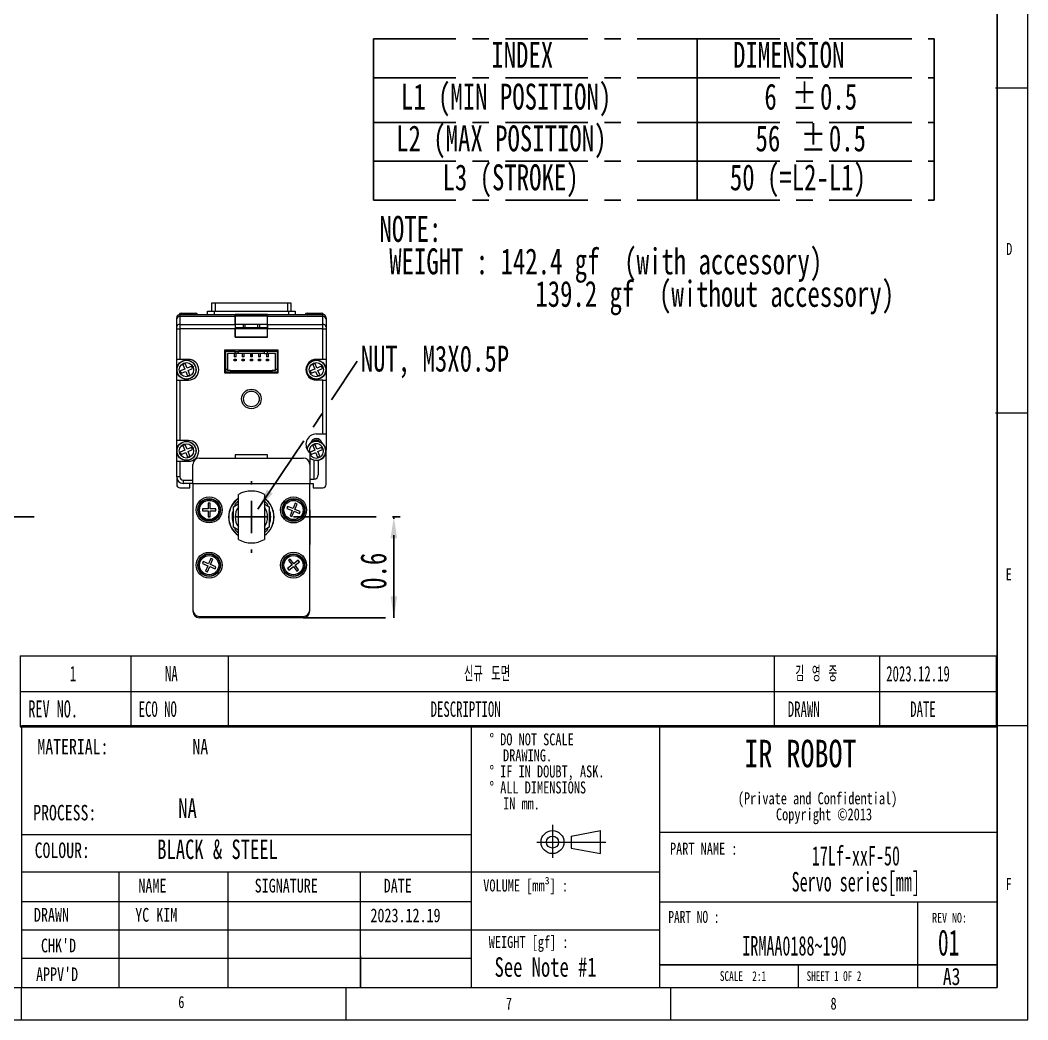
# Model space of a CAD drawing. Header units: inches. Extents: x 0.2 to 16.3, y 0.2 to 11.5.
# Drawn here: x 10.23 to 16.34, y 0.2 to 6.26 of the extents above; entities that cross this region are included whole.
import ezdxf

# ---------------------------------------------------------------- set-up
doc = ezdxf.new("R2010")
doc.units = ezdxf.units.IN
doc.header["$MEASUREMENT"] = 0
doc.linetypes.add('CENTERX2', pattern=[0.8, 0.5, -0.1, 0.1, -0.1])
doc.layers.add('CENTER_LINE', color=7, linetype='CENTERX2')
doc.layers.add('NOTES', color=7, linetype='Continuous')
doc.styles.add('SLDTEXTSTYLE0', font='TXT', dxfattribs={"width": 0.7})
doc.styles.add('SLDTEXTSTYLE2', font='TXT', dxfattribs={"width": 0.75})
doc.styles.add('SLDTEXTSTYLE3', font='TXT', dxfattribs={"width": 0.6875})
doc.styles.add('SLDTEXTSTYLE4', font='TXT', dxfattribs={"width": 0.605})
doc.styles.add('SLDTEXTSTYLE5', font='TXT', dxfattribs={"width": 0.694444})
doc.styles.add('SLDTEXTSTYLE6', font='TXT', dxfattribs={"width": 0.605, "bigfont": 'bigfont'})
doc.styles.add('SLDTEXTSTYLE7', font='TXT', dxfattribs={"width": 0.563, "bigfont": 'bigfont'})
doc.dimstyles.new('SLDDIMSTYLE3', dxfattribs={"dimtxt": 0.15748, "dimasz": 0.13, "dimexe": 0, "dimexo": 0.0625, "dimgap": 0.03937, "dimtad": 1, "dimdec": 1, "dimrnd": 1e-09, "dimdsep": 46, "dimtxsty": 'SLDTEXTSTYLE0', "dimsah": 1, "dimcen": 0.09, "dimadec": 0, "dimazin": 2, "dimtfac": 1, "dimtdec": 1, "dimtofl": 0, "dimtmove": 0, "dimatfit": 3, "dimfxl": 1, "dimfrac": 2, "dimtolj": 1, "dimtzin": 12, "dimarcsym": 0})
doc.dimstyles.new('SLDDIMSTYLE9', dxfattribs={"dimtxt": 0.18, "dimasz": 0.13, "dimexe": 0, "dimexo": 0.0625, "dimgap": 0, "dimtad": 0, "dimtih": 1, "dimtoh": 1, "dimdec": 0, "dimrnd": 1e-09, "dimzin": 0, "dimdsep": 46, "dimtxsty": 'Standard', "dimsah": 1, "dimcen": 0.09, "dimadec": 0, "dimazin": 0, "dimtfac": 0.13, "dimtdec": 0, "dimtofl": 0, "dimtmove": 0, "dimatfit": 3, "dimfxl": 1, "dimfrac": 2, "dimtolj": 1, "dimtzin": 0, "dimarcsym": 0})

# ---------------------------------------------------------------- blocks, each defined once
blk = doc.blocks.new('SW_NOTE_0')
at = {"layer": 'CENTER_LINE', "color": 0, "char_height": 0.15748, "attachment_point": 1, "style": 'SLDTEXTSTYLE0'}
for s, insert in [('NOTE:', (0.0591, 0.203)), ('WEIGHT : 142.4 gf  (with accessory)', (0.1181, 0.0062)), ('139.2 gf  (without accessory)', (1.0039, -0.1907))]:
    blk.add_mtext(s, dxfattribs=dict(at, insert=insert))
blk = doc.blocks.new('SW_NOTE_0_2')
at = {"color": 0, "linetype": 'Continuous', "lineweight": 0, "char_height": 0.072917, "attachment_point": 2, "style": 'SLDTEXTSTYLE2'}
for s, insert in [('(Private and Confidential)', (0.6061, 0.094)), ('Copyright ©2013', (0.6452, -0.0032))]:
    blk.add_mtext(s, dxfattribs=dict(at, insert=insert))
blk = doc.blocks.new('SW_NOTE_0_3')
at = {"color": 0, "linetype": 'Continuous', "lineweight": 0, "char_height": 0.11811, "attachment_point": 2, "style": 'SLDTEXTSTYLE4'}
for s, insert in [('17Lf-xxF-50', (0.4263, 0.1523)), ('Servo series[mm]', (0.4254, -0.0052))]:
    blk.add_mtext(s, dxfattribs=dict(at, insert=insert))
blk = doc.blocks.new('SW_NOTE_0_4')
at = {"color": 0, "linetype": 'Continuous', "lineweight": 0, "attachment_point": 1, "style": 'SLDTEXTSTYLE2'}
for s, insert, char_height in [('%%d DO NOT SCALE', (0, 0.094), 0.072917), ('DRAWING.', (0.082, -0.0032), 0.07292), ('%%d IF IN DOUBT, ASK.', (0, -0.1004), 0.072917), ('%%d ALL DIMENSIONS', (0, -0.1977), 0.072917), ('IN mm.', (0.082, -0.2949), 0.07292)]:
    blk.add_mtext(s, dxfattribs=dict(at, insert=insert, char_height=char_height))
blk = doc.blocks.new('SW_TABLEANNOTATION_0')
at = {"layer": 'CENTER_LINE', "color": 0}
for p, q in [((0, 0), (0, -0.2362)), ((0, 0), (1.9637, 0)), ((1.9637, 0), (1.9637, -0.2362)), ((1.9637, 0), (3.3995, 0)), ((3.3995, 0), (3.3995, -0.2362)), ((0, -0.2362), (0, -0.5067)), ((0, -0.2362), (1.9637, -0.2362)), ((1.9637, -0.2362), (1.9637, -0.5067)), ((1.9637, -0.2362), (3.3995, -0.2362)), ((3.3995, -0.2362), (3.3995, -0.5067)), ((0, -0.5067), (0, -0.7429)), ((0, -0.5067), (1.9637, -0.5067)), ((1.9637, -0.5067), (1.9637, -0.7429)), ((1.9637, -0.5067), (3.3995, -0.5067)), ((3.3995, -0.5067), (3.3995, -0.7429)), ((0, -0.7429), (0, -0.9791)), ((0, -0.7429), (1.9637, -0.7429)), ((1.9637, -0.7429), (1.9637, -0.9791)), ((1.9637, -0.7429), (3.3995, -0.7429)), ((3.3995, -0.7429), (3.3995, -0.9791)), ((0, -0.9791), (1.9637, -0.9791)), ((1.9637, -0.9791), (3.3995, -0.9791))]:
    blk.add_line(p, q, dxfattribs=at)
at = {"layer": 'CENTER_LINE', "color": 0, "attachment_point": 1, "style": 'SLDTEXTSTYLE0'}
for s, insert, char_height in [('INDEX', (0.7147, -0.0185), 0.15748), ('DIMENSION', (2.1806, -0.0185), 0.15748), ('L1 (MIN POSITION)', (0.167, -0.2719), 0.15748), ('6', (2.3704, -0.2719), 0.1575), ('%%p', (2.5386, -0.2719), 0.15748), ('0.5', (2.7078, -0.2719), 0.15748), ('L2 (MAX POSITION)', (0.138, -0.5252), 0.15748), ('56', (2.3169, -0.5252), 0.15748), ('%%p', (2.5921, -0.5252), 0.15748), ('0.5', (2.7612, -0.5252), 0.15748), ('L3 (STROKE)', (0.4191, -0.7614), 0.15748), ('50 (=L2-L1)', (2.1611, -0.7614), 0.15748)]:
    blk.add_mtext(s, dxfattribs=dict(at, insert=insert, char_height=char_height))
blk = doc.blocks.new('SW_TABLEANNOTATION_1')
at = {"color": 0, "linetype": 'Continuous', "lineweight": 18}
for p, q in [((0, 0), (0, -0.2149)), ((0, 0), (0.6691, 0)), ((0.6691, 0), (0.6691, -0.2149)), ((0.6691, 0), (1.2592, 0)), ((1.2592, 0), (1.2592, -0.2149)), ((1.2592, 0), (4.5707, 0)), ((4.5707, 0), (4.5707, -0.2149)), ((4.5707, 0), (5.2082, 0)), ((5.2082, 0), (5.2082, -0.2149)), ((5.2082, 0), (5.9164, 0)), ((5.9164, 0), (5.9164, -0.2149)), ((0, -0.2149), (0, -0.4298)), ((0, -0.2149), (0.6691, -0.2149)), ((0.6691, -0.2149), (0.6691, -0.4298)), ((0.6691, -0.2149), (1.2592, -0.2149)), ((1.2592, -0.2149), (1.2592, -0.4298)), ((1.2592, -0.2149), (4.5707, -0.2149)), ((4.5707, -0.2149), (4.5707, -0.4298)), ((4.5707, -0.2149), (5.2082, -0.2149)), ((5.2082, -0.2149), (5.2082, -0.4298)), ((5.2082, -0.2149), (5.9164, -0.2149)), ((5.9164, -0.2149), (5.9164, -0.4298)), ((0, -0.4298), (0.6691, -0.4298)), ((0.6691, -0.4298), (1.2592, -0.4298)), ((1.2592, -0.4298), (4.5707, -0.4298)), ((4.5707, -0.4298), (5.2082, -0.4298)), ((5.2082, -0.4298), (5.9164, -0.4298))]:
    blk.add_line(p, q, dxfattribs=at)
at = {"color": 0, "linetype": 'Continuous', "lineweight": 0, "attachment_point": 1}
for s, insert, char_height, style in [('NA', (0.8773, -0.0607), 0.09375, 'SLDTEXTSTYLE4'), ('신규 도면', (2.6896, -0.0607), 0.09375, 'SLDTEXTSTYLE6'), ('김 영 중', (4.6987, -0.0607), 0.09375, 'SLDTEXTSTYLE7'), ('1', (0.2998, -0.0607), 0.0938, 'SLDTEXTSTYLE4'), ('2023.12.19', (5.2498, -0.0607), 0.09375, 'SLDTEXTSTYLE4'), ('REV NO.', (0.0491, -0.2691), 0.10417, 'SLDTEXTSTYLE4'), ('ECO NO', (0.7176, -0.2756), 0.09375, 'SLDTEXTSTYLE4'), ('DESCRIPTION', (2.4879, -0.2756), 0.09375, 'SLDTEXTSTYLE4'), ('DRAWN', (4.6533, -0.2756), 0.09375, 'SLDTEXTSTYLE4'), ('DATE', (5.3956, -0.2756), 0.09375, 'SLDTEXTSTYLE4')]:
    blk.add_mtext(s, dxfattribs=dict(at, insert=insert, char_height=char_height, style=style))
blk = doc.blocks.new('_D_36')
at = {"layer": 'CENTER_LINE'}
for p, q in [((11.8868, 3.2463), (12.5339, 3.2463)), ((12.4946, 2.6353), (12.4946, 3.2463)), ((11.9439, 2.6353), (12.5339, 2.6353))]:
    blk.add_line(p, q, dxfattribs=at)
for points in [[(12.4946, 3.2463), (12.4746, 3.1163), (12.5146, 3.1163)], [(12.4946, 2.6353), (12.5146, 2.7653), (12.4746, 2.7653)]]:
    blk.add_solid(points, dxfattribs=at)
at = {"layer": 'CENTER_LINE', "insert": (12.2915, 2.8047), "char_height": 0.15748, "attachment_point": 1, "rotation": 90, "style": 'SLDTEXTSTYLE0'}
blk.add_mtext('0.6', dxfattribs=at)
blk = doc.blocks.new('SW_NOTE_0_7')
at = {"layer": 'CENTER_LINE', "color": 0, "insert": (0.0207, 0.0943), "char_height": 0.15748, "attachment_point": 1, "style": 'SLDTEXTSTYLE0'}
blk.add_mtext('NUT, M3X0.5P', dxfattribs=at)
blk = doc.blocks.new('SW_CENTERMARKSYMBOL_11')
at = {"layer": 'CENTER_LINE', "color": 0}
for p, q in [((0, 0.1969), (0, 0.2165)), ((0, 0), (0, 0.0984)), ((-0.1969, 0), (-0.2165, 0)), ((0, 0), (-0.0984, 0)), ((0, 0), (0, -0.0984)), ((0, 0), (0.0984, 0)), ((0.1969, 0), (0.2165, 0)), ((0, -0.1969), (0, -0.2165))]:
    blk.add_line(p, q, dxfattribs=at)

msp = doc.modelspace()

# ---------------------------------------------------------------- linework, layer by layer
at = {"color": 7, "linetype": 'Continuous', "lineweight": 18}
for p, q in [((16.3386, 0.1969), (16.3386, 11.4961)), ((16.3386, 5.8465), (16.1417, 5.8465)), ((11.3907, 4.4935), (11.3907, 4.5447)), ((11.3907, 4.5447), (11.4104, 4.5447)), ((11.4104, 4.5447), (11.8514, 4.5447)), ((11.8514, 4.5447), (11.871, 4.5447)), ((11.871, 4.5447), (11.871, 4.4935)), ((11.1978, 4.4739), (11.1978, 4.4623)), ((11.1978, 4.4739), (11.5325, 4.4739)), ((11.1978, 4.4623), (11.1978, 4.4145)), ((11.5325, 4.4623), (11.1978, 4.4623)), ((11.2057, 4.4817), (11.2127, 4.4817)), ((11.2127, 4.4817), (11.2923, 4.4817)), ((11.3651, 4.4739), (11.3651, 4.4935)), ((11.3651, 4.4935), (11.4045, 4.4935)), ((11.4045, 4.4935), (11.4045, 4.4739)), ((11.4045, 4.4935), (11.8573, 4.4935)), ((11.7293, 4.4739), (11.5325, 4.4739)), ((11.5333, 4.4739), (11.5325, 4.4721)), ((11.5325, 4.4739), (11.5325, 4.4623)), ((11.5325, 4.4721), (11.5326, 4.4718)), ((11.5325, 4.4623), (11.5325, 4.4145)), ((11.7291, 4.4718), (11.5326, 4.4718)), ((11.5332, 4.4145), (11.5328, 4.4637)), ((11.729, 4.4637), (11.5328, 4.4637)), ((11.5333, 4.4739), (11.7284, 4.4739)), ((11.7284, 4.4739), (11.7293, 4.4721)), ((11.7286, 4.4145), (11.729, 4.4637)), ((11.7293, 4.4721), (11.7291, 4.4718)), ((11.7293, 4.4739), (12.0639, 4.4739)), ((11.7293, 4.4623), (11.7293, 4.4739)), ((12.0639, 4.4623), (11.7293, 4.4623)), ((11.7293, 4.4145), (11.7293, 4.4623)), ((11.8573, 4.4739), (11.8573, 4.4935)), ((11.8573, 4.4935), (11.8966, 4.4935)), ((11.8966, 4.4935), (11.8966, 4.4739)), ((11.9694, 4.4817), (11.9765, 4.4817)), ((11.9765, 4.4817), (12.0561, 4.4817)), ((12.0639, 4.4623), (12.0639, 4.4739)), ((12.0639, 4.4145), (12.0639, 4.4623)), ((11.1781, 4.4484), (11.1781, 4.4542)), ((11.1781, 4.4006), (11.1781, 4.4484)), ((11.1781, 4.3867), (11.1781, 4.4006)), ((11.1978, 4.4145), (11.1978, 4.3867)), ((11.1978, 4.4145), (11.5325, 4.4145)), ((11.5325, 4.4145), (11.5325, 4.3867)), ((11.7286, 4.4145), (11.5332, 4.4145)), ((11.5817, 4.4148), (11.5817, 4.3951)), ((11.5915, 4.4148), (11.5915, 4.3951)), ((11.6702, 4.3951), (11.6702, 4.4148)), ((11.6801, 4.4148), (11.6801, 4.3951)), ((11.7293, 4.4145), (12.0639, 4.4145)), ((11.7293, 4.3867), (11.7293, 4.4145)), ((12.0639, 4.3867), (12.0639, 4.4145)), ((12.0836, 4.4542), (12.0836, 4.4484)), ((12.0836, 4.4484), (12.0836, 4.4006)), ((12.0836, 4.4006), (12.0836, 4.3867)), ((11.1781, 4.2022), (11.1781, 4.3867)), ((11.1781, 4.3867), (11.1978, 4.3867)), ((11.1978, 4.3867), (11.1978, 4.2022)), ((11.5325, 4.3867), (11.1978, 4.3867)), ((11.5325, 4.3951), (11.7293, 4.3951)), ((11.5325, 4.3867), (11.5325, 4.3361)), ((11.5327, 4.3557), (11.5325, 4.3791)), ((11.5328, 4.3557), (11.5325, 4.3557)), ((11.5328, 4.3361), (11.5328, 4.3557)), ((11.5333, 4.3361), (11.5333, 4.3867)), ((11.7284, 4.3867), (11.5333, 4.3867)), ((11.7284, 4.3361), (11.7284, 4.3867)), ((11.729, 4.3361), (11.729, 4.3557)), ((11.729, 4.3557), (11.7293, 4.3557)), ((11.7291, 4.3557), (11.7293, 4.3791)), ((12.0639, 4.3867), (11.7293, 4.3867)), ((11.7293, 4.3361), (11.7293, 4.3867)), ((12.0639, 4.2022), (12.0639, 4.3867)), ((12.0639, 4.3867), (12.0836, 4.3867)), ((12.0836, 4.3867), (12.0836, 4.2022)), ((11.5325, 4.3361), (11.7293, 4.3361)), ((11.7284, 4.3361), (11.5333, 4.3361)), ((11.7943, 4.2573), (11.4675, 4.2573)), ((11.4675, 4.2573), (11.4675, 4.1195)), ((11.4734, 4.2179), (11.4675, 4.2179)), ((11.4734, 4.2573), (11.4734, 4.2494)), ((11.4734, 4.2494), (11.4734, 4.1412)), ((11.5325, 4.2494), (11.4734, 4.2494)), ((11.4852, 4.2376), (11.4852, 4.1412)), ((11.5325, 4.2376), (11.4852, 4.2376)), ((11.5265, 4.2376), (11.5265, 4.2179)), ((11.5384, 4.2179), (11.5265, 4.2179)), ((11.5325, 4.2376), (11.5325, 4.2494)), ((11.5325, 4.2494), (11.5521, 4.2494)), ((11.5521, 4.2376), (11.5325, 4.2376)), ((11.5384, 4.2179), (11.5384, 4.2376)), ((11.5521, 4.2376), (11.5521, 4.2494)), ((11.7096, 4.2494), (11.5521, 4.2494)), ((11.7096, 4.2376), (11.5521, 4.2376)), ((11.5758, 4.2376), (11.5758, 4.2179)), ((11.5876, 4.2179), (11.5758, 4.2179)), ((11.5876, 4.2179), (11.5876, 4.2376)), ((11.625, 4.2376), (11.625, 4.2179)), ((11.6368, 4.2179), (11.625, 4.2179)), ((11.6368, 4.2179), (11.6368, 4.2376)), ((11.6742, 4.2376), (11.6742, 4.2179)), ((11.686, 4.2179), (11.6742, 4.2179)), ((11.686, 4.2179), (11.686, 4.2376)), ((11.7096, 4.2376), (11.7096, 4.2494)), ((11.7293, 4.2494), (11.7096, 4.2494)), ((11.7096, 4.2376), (11.7293, 4.2376)), ((11.7234, 4.2376), (11.7234, 4.2179)), ((11.7352, 4.2179), (11.7234, 4.2179)), ((11.7293, 4.2376), (11.7293, 4.2494)), ((11.7884, 4.2494), (11.7293, 4.2494)), ((11.7765, 4.2376), (11.7293, 4.2376)), ((11.7352, 4.2179), (11.7352, 4.2376)), ((11.7765, 4.1412), (11.7765, 4.2376)), ((11.7884, 4.2573), (11.7884, 4.2494)), ((11.7884, 4.1412), (11.7884, 4.2494)), ((11.7943, 4.2179), (11.7884, 4.2179)), ((11.7943, 4.1195), (11.7943, 4.2573)), ((11.1978, 4.2022), (11.1781, 4.2022)), ((11.1781, 4.0762), (11.1781, 4.2022)), ((11.249, 4.2022), (11.1978, 4.2022)), ((11.2298, 4.1766), (11.2159, 4.1709)), ((11.2159, 4.1709), (11.2274, 4.1433)), ((11.2412, 4.149), (11.2298, 4.1766)), ((11.2689, 4.1604), (11.2412, 4.149)), ((11.2746, 4.1466), (11.2689, 4.1604)), ((11.4675, 4.1805), (11.4734, 4.1826)), ((11.5265, 4.1924), (11.5265, 4.2042)), ((11.5265, 4.2042), (11.5384, 4.2042)), ((11.5384, 4.1924), (11.5265, 4.1924)), ((11.5384, 4.2042), (11.5384, 4.1924)), ((11.5758, 4.1924), (11.5758, 4.2042)), ((11.5758, 4.2042), (11.5876, 4.2042)), ((11.5876, 4.1924), (11.5758, 4.1924)), ((11.5876, 4.2042), (11.5876, 4.1924)), ((11.625, 4.1924), (11.625, 4.2042)), ((11.625, 4.2042), (11.6368, 4.2042)), ((11.6368, 4.1924), (11.625, 4.1924)), ((11.6368, 4.2042), (11.6368, 4.1924)), ((11.6742, 4.2042), (11.686, 4.2042)), ((11.6742, 4.1924), (11.6742, 4.2042)), ((11.686, 4.1924), (11.6742, 4.1924)), ((11.686, 4.2042), (11.686, 4.1924)), ((11.7234, 4.1924), (11.7234, 4.2042)), ((11.7234, 4.2042), (11.7352, 4.2042)), ((11.7352, 4.1924), (11.7234, 4.1924)), ((11.7352, 4.2042), (11.7352, 4.1924)), ((12.0172, 4.1766), (12.0033, 4.1709)), ((12.0033, 4.1709), (12.0148, 4.1433)), ((12.0286, 4.149), (12.0172, 4.1766)), ((12.0639, 4.2022), (12.0246, 4.2022)), ((12.0563, 4.1604), (12.0286, 4.149)), ((12.062, 4.1466), (12.0563, 4.1604)), ((12.0836, 4.2022), (12.0639, 4.2022)), ((12.0836, 4.2022), (12.0836, 4.0762)), ((11.2274, 4.1433), (11.1998, 4.1318)), ((11.1998, 4.1318), (11.2055, 4.118)), ((11.2055, 4.118), (11.2331, 4.1294)), ((11.2331, 4.1294), (11.2446, 4.1018)), ((11.2446, 4.1018), (11.2584, 4.1075)), ((11.247, 4.1352), (11.2746, 4.1466)), ((11.2584, 4.1075), (11.247, 4.1352)), ((11.4675, 4.1195), (11.7943, 4.1195)), ((11.4852, 4.1412), (11.4734, 4.1412)), ((11.4734, 4.1412), (11.4734, 4.1235)), ((11.5049, 4.1235), (11.4734, 4.1235)), ((11.4852, 4.1353), (11.4852, 4.1412)), ((11.5049, 4.1353), (11.4852, 4.1353)), ((11.5049, 4.1353), (11.5049, 4.1235)), ((11.5049, 4.1353), (11.7569, 4.1353)), ((11.7569, 4.1235), (11.5049, 4.1235)), ((11.7569, 4.1235), (11.7569, 4.1353)), ((11.7765, 4.1353), (11.7569, 4.1353)), ((11.7884, 4.1235), (11.7569, 4.1235)), ((11.7884, 4.1412), (11.7765, 4.1412)), ((11.7765, 4.1412), (11.7765, 4.1353)), ((11.7884, 4.1412), (11.7884, 4.1235)), ((11.7884, 4.1372), (11.7943, 4.1328)), ((12.0148, 4.1433), (11.9872, 4.1318)), ((11.9872, 4.1318), (11.9929, 4.118)), ((11.9929, 4.118), (12.0205, 4.1294)), ((12.0205, 4.1294), (12.032, 4.1018)), ((12.032, 4.1018), (12.0458, 4.1075)), ((12.0344, 4.1352), (12.062, 4.1466)), ((12.0458, 4.1075), (12.0344, 4.1352)), ((11.1781, 3.7101), (11.1781, 4.0762)), ((11.1781, 4.0762), (11.1978, 4.0762)), ((11.1978, 4.0762), (11.1978, 3.7101)), ((11.1978, 4.0762), (11.249, 4.0762)), ((12.0639, 4.0762), (12.0246, 4.0762)), ((12.0639, 3.7494), (12.0639, 4.0762)), ((12.0639, 4.0762), (12.0836, 4.0762)), ((12.0836, 4.0762), (12.0836, 3.7494)), ((16.1417, 3.878), (16.3386, 3.878)), ((12.0639, 3.7494), (12.0246, 3.7494)), ((12.0836, 3.7494), (12.0639, 3.7494)), ((12.0836, 3.7494), (12.0836, 3.651)), ((11.1978, 3.7101), (11.1781, 3.7101)), ((11.1781, 3.5841), (11.1781, 3.7101)), ((11.249, 3.7101), (11.1978, 3.7101)), ((11.2298, 3.6845), (11.2159, 3.6788)), ((11.2159, 3.6788), (11.2274, 3.6511)), ((11.2412, 3.6569), (11.2298, 3.6845)), ((11.2689, 3.6683), (11.2412, 3.6569)), ((11.2746, 3.6545), (11.2689, 3.6683)), ((12.0172, 3.6845), (12.0033, 3.6788)), ((12.0033, 3.6788), (12.0148, 3.6511)), ((12.0286, 3.6569), (12.0172, 3.6845)), ((12.0563, 3.6683), (12.0286, 3.6569)), ((12.062, 3.6545), (12.0563, 3.6683)), ((11.2274, 3.6511), (11.1998, 3.6397)), ((11.1998, 3.6397), (11.2055, 3.6258)), ((11.2055, 3.6258), (11.2331, 3.6373)), ((11.2331, 3.6373), (11.2446, 3.6097)), ((11.2446, 3.6097), (11.2584, 3.6154)), ((11.247, 3.643), (11.2746, 3.6545)), ((11.2584, 3.6154), (11.247, 3.643)), ((11.7293, 3.6235), (11.5325, 3.6235)), ((11.5325, 3.6235), (11.5325, 3.6038)), ((11.7293, 3.6038), (11.7293, 3.6235)), ((11.9852, 3.6373), (11.9852, 3.5644)), ((12.0148, 3.6511), (11.9872, 3.6397)), ((11.9872, 3.6397), (11.9929, 3.6258)), ((11.9929, 3.6258), (12.0205, 3.6373)), ((12.0205, 3.6373), (12.032, 3.6097)), ((12.032, 3.6097), (12.0458, 3.6154)), ((12.0344, 3.643), (12.062, 3.6545)), ((12.0458, 3.6154), (12.0344, 3.643)), ((12.0836, 3.4424), (12.0836, 3.651)), ((11.1781, 3.4896), (11.1781, 3.5841)), ((11.1781, 3.5841), (11.1978, 3.5841)), ((11.1978, 3.5841), (11.1978, 3.4896)), ((11.1978, 3.5841), (11.249, 3.5841)), ((11.2765, 3.4463), (11.2765, 3.5644)), ((11.3159, 3.6038), (11.9458, 3.6038)), ((11.9852, 3.5644), (11.9852, 3.4463)), ((12.0364, 3.588), (12.0363, 3.5899)), ((12.0364, 3.588), (12.0364, 3.5447)), ((12.0364, 3.5447), (12.0364, 3.5014)), ((11.1978, 3.4896), (11.1781, 3.4896)), ((11.1781, 3.4896), (11.1781, 3.4424)), ((11.1978, 3.4227), (11.2569, 3.4227)), ((11.2175, 3.4699), (11.2175, 3.4502)), ((11.2765, 3.4502), (11.2175, 3.4502)), ((11.2569, 3.4227), (11.2569, 3.4502)), ((11.2766, 3.4465), (11.2763, 2.6827)), ((11.2766, 3.4463), (11.2765, 3.4463)), ((11.2765, 3.4463), (11.2765, 3.2889)), ((11.9853, 3.4463), (11.2766, 3.4465)), ((11.9852, 3.4463), (11.8868, 3.4463)), ((11.985, 2.6825), (11.9853, 3.4463)), ((11.9852, 3.4758), (12.0108, 3.4758)), ((11.9852, 3.4502), (12.0049, 3.4502)), ((11.9852, 3.4463), (11.9852, 3.4463)), ((12.0049, 3.4502), (12.0049, 3.4227)), ((12.0049, 3.4227), (12.0639, 3.4227)), ((11.5521, 3.1099), (11.5521, 3.3827)), ((11.7096, 3.3827), (11.7096, 3.2463)), ((11.3812, 3.3303), (11.3688, 3.3303)), ((11.3688, 3.3303), (11.3688, 3.2952)), ((11.3812, 3.2952), (11.3812, 3.3303)), ((11.5226, 3.3088), (11.5517, 3.3256)), ((11.7094, 3.3259), (11.7391, 3.3088)), ((11.8508, 3.3101), (11.8461, 3.2986)), ((11.8834, 3.2969), (11.8508, 3.3101)), ((11.8965, 3.3295), (11.8834, 3.2969)), ((11.8949, 3.2922), (11.908, 3.3248)), ((11.908, 3.3248), (11.8965, 3.3295)), ((11.3336, 3.2952), (11.3336, 3.2828)), ((11.3688, 3.2952), (11.3336, 3.2952)), ((11.3336, 3.2828), (11.3688, 3.2828)), ((11.3688, 3.2828), (11.3688, 3.2476)), ((11.3688, 3.2476), (11.3812, 3.2476)), ((11.4163, 3.2952), (11.3812, 3.2952)), ((11.3812, 3.2476), (11.3812, 3.2828)), ((11.3812, 3.2828), (11.4163, 3.2828)), ((11.4163, 3.2828), (11.4163, 3.2952)), ((11.7096, 3.2463), (11.7096, 3.1099)), ((11.8461, 3.2986), (11.8787, 3.2854)), ((11.8787, 3.2854), (11.8655, 3.2528)), ((11.8655, 3.2528), (11.877, 3.2482)), ((11.877, 3.2482), (11.8902, 3.2807)), ((11.8902, 3.2807), (11.9228, 3.2676)), ((11.9274, 3.2791), (11.8949, 3.2922)), ((11.9228, 3.2676), (11.9274, 3.2791)), ((11.9852, 3.2888), (11.9852, 3.0801)), ((11.5003, 3.2022), (11.5012, 3.2022)), ((11.5515, 3.1671), (11.5226, 3.1838)), ((11.7391, 3.1838), (11.7096, 3.1667)), ((11.7606, 3.2022), (11.7614, 3.2022)), ((11.9851, 3.0801), (11.9852, 3.0801)), ((11.9852, 2.6746), (11.9852, 3.0801)), ((11.3849, 2.9949), (11.3715, 2.9624)), ((11.3964, 2.9902), (11.3849, 2.9949)), ((11.339, 2.9759), (11.3343, 2.9644)), ((11.3343, 2.9644), (11.3668, 2.951)), ((11.3715, 2.9624), (11.339, 2.9759)), ((11.3668, 2.951), (11.3533, 2.9185)), ((11.3648, 2.9138), (11.3782, 2.9462)), ((11.3782, 2.9462), (11.4107, 2.9328)), ((11.383, 2.9577), (11.3964, 2.9902)), ((11.4154, 2.9443), (11.383, 2.9577)), ((11.4107, 2.9328), (11.4154, 2.9443)), ((11.878, 2.9552), (11.8504, 2.9335)), ((11.8504, 2.9335), (11.858, 2.9237)), ((11.866, 2.9905), (11.8562, 2.9828)), ((11.8562, 2.9828), (11.878, 2.9552)), ((11.858, 2.9237), (11.8856, 2.9455)), ((11.8877, 2.9629), (11.866, 2.9905)), ((11.8856, 2.9455), (11.9074, 2.9178)), ((11.9153, 2.9846), (11.8877, 2.9629)), ((11.8954, 2.9531), (11.923, 2.9749)), ((11.9171, 2.9255), (11.8954, 2.9531)), ((11.923, 2.9749), (11.9153, 2.9846)), ((11.3533, 2.9185), (11.3648, 2.9138)), ((11.9074, 2.9178), (11.9171, 2.9255)), ((11.2765, 2.6787), (11.2765, 2.6746)), ((11.3157, 2.6433), (11.9456, 2.6431)), ((11.3356, 2.6353), (11.3159, 2.6353)), ((11.3356, 2.6353), (11.3356, 2.6433)), ((11.3376, 2.6353), (11.3356, 2.6353)), ((11.3376, 2.6353), (11.3376, 2.6433)), ((11.3573, 2.6353), (11.3376, 2.6353)), ((11.9045, 2.6353), (11.3573, 2.6353)), ((11.9242, 2.6353), (11.9045, 2.6353)), ((11.9242, 2.6353), (11.9242, 2.6431)), ((11.9262, 2.6353), (11.9242, 2.6353)), ((11.9262, 2.6353), (11.9262, 2.6431)), ((11.9458, 2.6353), (11.9262, 2.6353)), ((10.2362, 1.9792), (10.2362, 0.3937)), ((16.3386, 1.9792), (10.2362, 1.9792)), ((12.9632, 1.9792), (12.9632, 0.3937)), ((14.1045, 1.9792), (14.1045, 0.3937)), ((13.5696, 1.3109), (13.7473, 1.3442)), ((13.7473, 1.2051), (13.7473, 1.3442)), ((10.2362, 1.3209), (12.9632, 1.3209)), ((13.5696, 1.3109), (13.5696, 1.2383)), ((16.1516, 1.3324), (14.1045, 1.3324)), ((13.5696, 1.2383), (13.7473, 1.2051)), ((10.8268, 1.0943), (10.8268, 0.3937)), ((11.4873, 1.0943), (11.4873, 0.3937)), ((12.292, 0.3937), (12.292, 1.0943)), ((12.9632, 0.9117), (10.2362, 0.9117)), ((15.6722, 0.3937), (15.6722, 0.9103)), ((14.1045, 0.741), (10.2362, 0.741)), ((10.2362, 0.5701), (12.9632, 0.5701)), ((12.292, 0.585), (12.292, 0.3937)), ((14.9453, 0.5283), (14.9453, 0.3937)), ((0.3937, 0.3937), (16.1516, 0.3937)), ((10.2362, 0.1969), (10.2362, 0.3937)), ((12.2047, 0.1969), (12.2047, 0.3937)), ((14.1732, 0.1969), (14.1732, 0.3937)), ((0.1969, 0.1969), (16.3386, 0.1969))]:
    msp.add_line(p, q, dxfattribs=at)
at = {"color": 8, "linetype": 'Continuous', "lineweight": 18}
for p, q in [((11.4104, 4.5447), (11.4104, 4.4935)), ((11.8514, 4.4935), (11.8514, 4.5447)), ((11.6309, 4.2179), (11.6309, 4.2376)), ((12.0108, 3.5447), (12.0108, 3.5917)), ((12.0108, 3.4758), (12.0108, 3.5447)), ((11.2175, 3.4699), (11.2765, 3.4699)), ((11.3573, 2.6353), (11.3573, 2.6433)), ((11.9045, 2.6353), (11.9045, 2.6431))]:
    msp.add_line(p, q, dxfattribs=at)
at = {"color": 7, "linetype": 'CENTERX2', "lineweight": 18}
for p, q in [((13.4566, 1.3801), (13.4566, 1.1786)), ((13.3607, 1.2746), (13.7805, 1.2746))]:
    msp.add_line(p, q, dxfattribs=at)
at = {"color": 7, "linetype": 'Continuous', "lineweight": 18, "flags": 128}
msp.add_lwpolyline([(12.0829, 3.6458), (12.0833, 3.6472), (12.0836, 3.651)], dxfattribs=at)
at = {"color": 7, "linetype": 'Continuous', "lineweight": 18}
for centre, radius in [((11.2372, 4.1392), 0.0584), ((11.2372, 4.1392), 0.0571), ((11.2372, 4.1392), 0.0433), ((12.0246, 4.1392), 0.0584), ((12.0246, 4.1392), 0.0571), ((12.0246, 4.1392), 0.0433), ((11.6309, 3.962), 0.0591), ((11.6309, 3.962), 0.0477), ((11.2372, 3.6471), 0.0584), ((11.2372, 3.6471), 0.0571), ((11.2372, 3.6471), 0.0433), ((11.375, 3.289), 0.0787), ((11.8868, 3.2888), 0.0787), ((11.375, 3.289), 0.0689), ((11.375, 3.289), 0.0661), ((11.375, 3.289), 0.0582), ((11.8868, 3.2888), 0.0689), ((11.8868, 3.2888), 0.0661), ((11.8868, 3.2888), 0.0582), ((11.3749, 2.9543), 0.0787), ((11.3749, 2.9543), 0.0689), ((11.3749, 2.9543), 0.0661), ((11.3749, 2.9543), 0.0582), ((11.8867, 2.9542), 0.0787), ((11.8867, 2.9542), 0.0689), ((11.8867, 2.9542), 0.0661), ((11.8867, 2.9542), 0.0582), ((13.4566, 1.2746), 0.0696), ((13.4566, 1.2746), 0.0363)]:
    msp.add_circle(centre, radius, dxfattribs=at)
for centre, radius, start, end in [((11.1978, 4.4542), 0.0197, 90, 180), ((11.1953, 4.4449), 0.0176, 81.95053, 168.57825), ((11.2057, 4.4679), 0.0138, 90, 157.40763), ((11.2923, 4.4679), 0.0138, 25.37693, 90), ((11.9694, 4.4679), 0.0138, 90, 154.62307), ((12.0561, 4.4679), 0.0138, 22.59237, 90), ((12.0639, 4.4542), 0.0197, 0, 90), ((12.0664, 4.4449), 0.0176, 11.42175, 98.04947), ((11.1953, 4.3971), 0.0176, 81.95053, 168.57825), ((12.0664, 4.3971), 0.0176, 11.42175, 98.04947), ((11.249, 4.1392), 0.063, 270, 90), ((12.0246, 4.1392), 0.063, 90, 270), ((12.0246, 3.6865), 0.063, 90, 231.31781), ((11.249, 3.6471), 0.063, 270, 90), ((12.0246, 3.6471), 0.0584, 22.52267, 167.5778), ((12.0246, 3.6865), 0.0354, 12.44203, 167.55797), ((12.0246, 3.6865), 0.0266, 33.35116, 146.64884), ((12.0246, 3.6471), 0.0584, 277.77571, 22.52267), ((11.3159, 3.5644), 0.0394, 90, 180), ((11.9458, 3.5644), 0.0394, 0, 90), ((11.2175, 3.4896), 0.0394, 180, 270), ((11.2175, 3.4896), 0.0197, 180, 270), ((12.0108, 3.5014), 0.0256, 270, 0), ((11.1978, 3.4424), 0.0197, 180, 270), ((12.0639, 3.4424), 0.0197, 270, 0), ((11.6309, 3.2463), 0.1575, 60, 120), ((11.6309, 3.2463), 0.1378, 124.84257, 235.15743), ((11.6309, 3.2463), 0.137, 125.07951, 234.92049), ((11.6306, 3.2463), 0.124, 129.27262, 145.62874), ((11.6309, 3.2463), 0.0984, 143.1301, 180), ((11.6309, 3.2463), 0.1378, 304.85724, 55.14276), ((11.6309, 3.2463), 0.137, 305.07951, 54.92049), ((11.6306, 3.2463), 0.124, 34.37126, 50.44414), ((11.6309, 3.2463), 0.0984, 323.1301, 36.8699), ((11.6309, 3.2463), 0.1173, 159.82393, 200.32244), ((11.6309, 3.2463), 0.0984, 180, 216.8699), ((11.6309, 3.2463), 0.1173, 338.42018, 22.06042), ((11.6306, 3.2463), 0.124, 214.37126, 230.72738), ((11.6306, 3.2463), 0.124, 309.55586, 325.62874), ((11.6309, 3.2463), 0.1575, 240, 300), ((11.3157, 2.6827), 0.0394, 179.98051, 269.98051), ((11.3159, 2.6746), 0.0394, 180, 270), ((11.9456, 2.6825), 0.0394, 269.98051, 359.98051), ((11.9458, 2.6746), 0.0394, 270, 0)]:
    msp.add_arc(centre, radius, start, end, dxfattribs=at)
at = {"color": 8, "linetype": 'Continuous', "lineweight": 18}
for radius, start, end in [(0.0571, 226.36752, 169.25823), (0.0433, 204.68174, 189.11799)]:
    msp.add_arc((12.0246, 3.6471), radius, start, end, dxfattribs=at)
at = {"color": 7, "linetype": 'Continuous', "lineweight": 18}
for points, knots in [([(11.5328, 4.4637), (11.5327, 4.4663), (11.5327, 4.4708), (11.5326, 4.4715), (11.5326, 4.4718)], [0, 0, 0, 0, 0.557681, 1, 1, 1, 1]), ([(11.7291, 4.4718), (11.7291, 4.4713), (11.729, 4.4705), (11.729, 4.4658), (11.729, 4.4637)], [0, 0, 0, 0, 0.557682, 1, 1, 1, 1]), ([(11.5332, 4.4145), (11.5332, 4.4099), (11.5333, 4.4017), (11.5333, 4.3913), (11.5333, 4.3867)], [0, 0, 0, 0, 0.557568, 1, 1, 1, 1]), ([(11.7286, 4.4145), (11.7285, 4.4099), (11.7285, 4.4017), (11.7285, 4.3913), (11.7284, 4.3867)], [0, 0, 0, 0, 0.557568, 1, 1, 1, 1]), ([(11.5226, 3.1838), (11.5226, 3.189), (11.5226, 3.2123), (11.5226, 3.2542), (11.5226, 3.2905), (11.5226, 3.3088)], [0, 0, 0, 0, 0.126972, 0.560077, 1, 1, 1, 1]), ([(11.7391, 3.3088), (11.7391, 3.2908), (11.7391, 3.2545), (11.7391, 3.2125), (11.7391, 3.189), (11.7391, 3.1838)], [0, 0, 0, 0, 0.4333142, 0.8730283, 1, 1, 1, 1])]:
    msp.add_open_spline(points, degree=3, knots=knots, dxfattribs=at)
at = {"layer": 'CENTER_LINE'}
msp.add_line((10.3136, 3.2463), (3.9829, 3.2463), dxfattribs=at)
at = {"layer": 'NOTES', "color": 7}
for p, q in [((16.1516, 11.2992), (16.1516, 0.3937)), ((16.1516, 0.5314), (14.1045, 0.5314))]:
    msp.add_line(p, q, dxfattribs=at)
at = {"layer": 'NOTES', "color": 7, "linetype": 'Continuous', "lineweight": 18}
for p, q in [((10.2362, 1.0945), (14.1045, 1.0945)), ((16.1516, 0.9103), (14.1045, 0.9103))]:
    msp.add_line(p, q, dxfattribs=at)

# ---------------------------------------------------------------- block references
at = {"color": 7, "linetype": 'Continuous', "lineweight": 0}
for name, p in [('SW_TABLEANNOTATION_1', (10.23, 2.4036)), ('SW_NOTE_0_4', (13.0747, 1.8403)), ('SW_NOTE_0_2', (14.4577, 1.4828)), ('SW_NOTE_0_3', (14.8699, 1.0986))]:
    msp.add_blockref(name, p, dxfattribs=at)
at = {"layer": 'CENTER_LINE'}
for name, p in [('SW_TABLEANNOTATION_0', (12.3709, 6.1461)), ('SW_NOTE_0', (12.3488, 4.8689)), ('SW_NOTE_0_7', (12.2731, 4.1912)), ('SW_CENTERMARKSYMBOL_11', (11.6309, 3.2463))]:
    msp.add_blockref(name, p, dxfattribs=at)

# ---------------------------------------------------------------- texts
at = {"color": 7, "linetype": 'Continuous', "lineweight": 0}
for s, insert, char_height, attachment_point, style in [('D', (16.2073, 4.9082), 0.0729, 1, 'SLDTEXTSTYLE2'), ('E', (16.2042, 2.9345), 0.0729, 1, 'SLDTEXTSTYLE2'), ('MATERIAL:', (10.3338, 1.9007), 0.09375, 1, 'SLDTEXTSTYLE2'), ('NA', (11.3214, 1.9007), 0.09375, 2, 'SLDTEXTSTYLE2'), ('PROCESS:', (10.3082, 1.5003), 0.09375, 1, 'SLDTEXTSTYLE2'), ('PART NAME :', (14.1688, 1.2713), 0.072917, 1, 'SLDTEXTSTYLE2'), ('NAME', (10.9459, 1.0522), 0.08333, 1, 'SLDTEXTSTYLE2'), ('SIGNATURE', (11.651, 1.0522), 0.08333, 1, 'SLDTEXTSTYLE2'), ('DATE', (12.4332, 1.0522), 0.08333, 1, 'SLDTEXTSTYLE2'), ('VOLUME [mm³] :', (13.0367, 1.0481), 0.072917, 1, 'SLDTEXTSTYLE2'), ('DRAWN', (10.3125, 0.8753), 0.08333, 1, 'SLDTEXTSTYLE2'), ('2023.12.19', (12.3528, 0.8722), 0.08333, 1, 'SLDTEXTSTYLE2'), ('REV NO:', (15.7582, 0.8455), 0.05906, 1, 'SLDTEXTSTYLE2'), ("CHK'D", (10.3553, 0.6894), 0.08333, 1, 'SLDTEXTSTYLE2'), ('IRMAA0188~190', (14.9236, 0.7051), 0.11811, 2, 'SLDTEXTSTYLE4'), ("APPV'D", (10.3253, 0.5149), 0.08333, 1, 'SLDTEXTSTYLE2'), ('SCALE  2:1', (14.471, 0.4918), 0.05906, 1, 'SLDTEXTSTYLE0'), ('SHEET 1 OF 2', (14.9977, 0.4918), 0.059055, 1, 'SLDTEXTSTYLE3'), ('A3', (15.8233, 0.5121), 0.10417, 1, 'SLDTEXTSTYLE2')]:
    msp.add_mtext(s, dxfattribs=dict(at, insert=insert, char_height=char_height, attachment_point=attachment_point, style=style))
at = {"layer": 'CENTER_LINE', "attachment_point": 1}
for s, insert, char_height, style in [('NA', (11.1877, 1.5398), 0.11811, 'SLDTEXTSTYLE0'), ('BLACK & STEEL', (11.0601, 1.2902), 0.11811, 'SLDTEXTSTYLE0'), ('01', (15.7936, 0.7445), 0.15748, 'SLDTEXTSTYLE4'), ('See Note #1', (13.1054, 0.5761), 0.11811, 'SLDTEXTSTYLE0')]:
    msp.add_mtext(s, dxfattribs=dict(at, insert=insert, char_height=char_height, style=style))
at = {"layer": 'NOTES', "attachment_point": 1}
for s, insert, char_height, style in [('IR ROBOT', (14.6199, 1.8951), 0.16667, 'SLDTEXTSTYLE2'), ('COLOUR:', (10.3168, 1.2721), 0.09375, 'SLDTEXTSTYLE2'), ('F', (16.2042, 1.0567), 0.0729, 'SLDTEXTSTYLE2'), ('YC KIM', (10.9266, 0.8753), 0.08333, 'SLDTEXTSTYLE2'), ('PART NO :', (14.1589, 0.8575), 0.07292, 'SLDTEXTSTYLE5'), ('WEIGHT [gf] :', (13.0699, 0.7055), 0.072917, 'SLDTEXTSTYLE2'), ('6', (11.1877, 0.3413), 0.0729, 'SLDTEXTSTYLE2'), ('7', (13.1737, 0.332), 0.0729, 'SLDTEXTSTYLE2'), ('8', (15.1422, 0.332), 0.0729, 'SLDTEXTSTYLE2')]:
    msp.add_mtext(s, dxfattribs=dict(at, insert=insert, char_height=char_height, style=style))

# ---------------------------------------------------------------- dimensions: what is measured, and where the dimension line sits
at = {"layer": 'CENTER_LINE'}
dim = msp.add_linear_dim(base=(12.4946, 3.2463), p1=(11.9045, 2.6353), p2=(11.8474, 3.2463), angle=90, dimstyle='SLDDIMSTYLE3', dxfattribs=at)
dim.commit()
dim.dimension.update_dxf_attribs({"geometry": '_D_36', "text_midpoint": (12.4946, 2.9408), "dimtype": 160})

# ---------------------------------------------------------------- leaders
msp.add_leader([(11.6705, 3.2927), (12.2731, 4.1912)], dimstyle='SLDDIMSTYLE9', dxfattribs=at)

doc.saveas('drawing.dxf')
